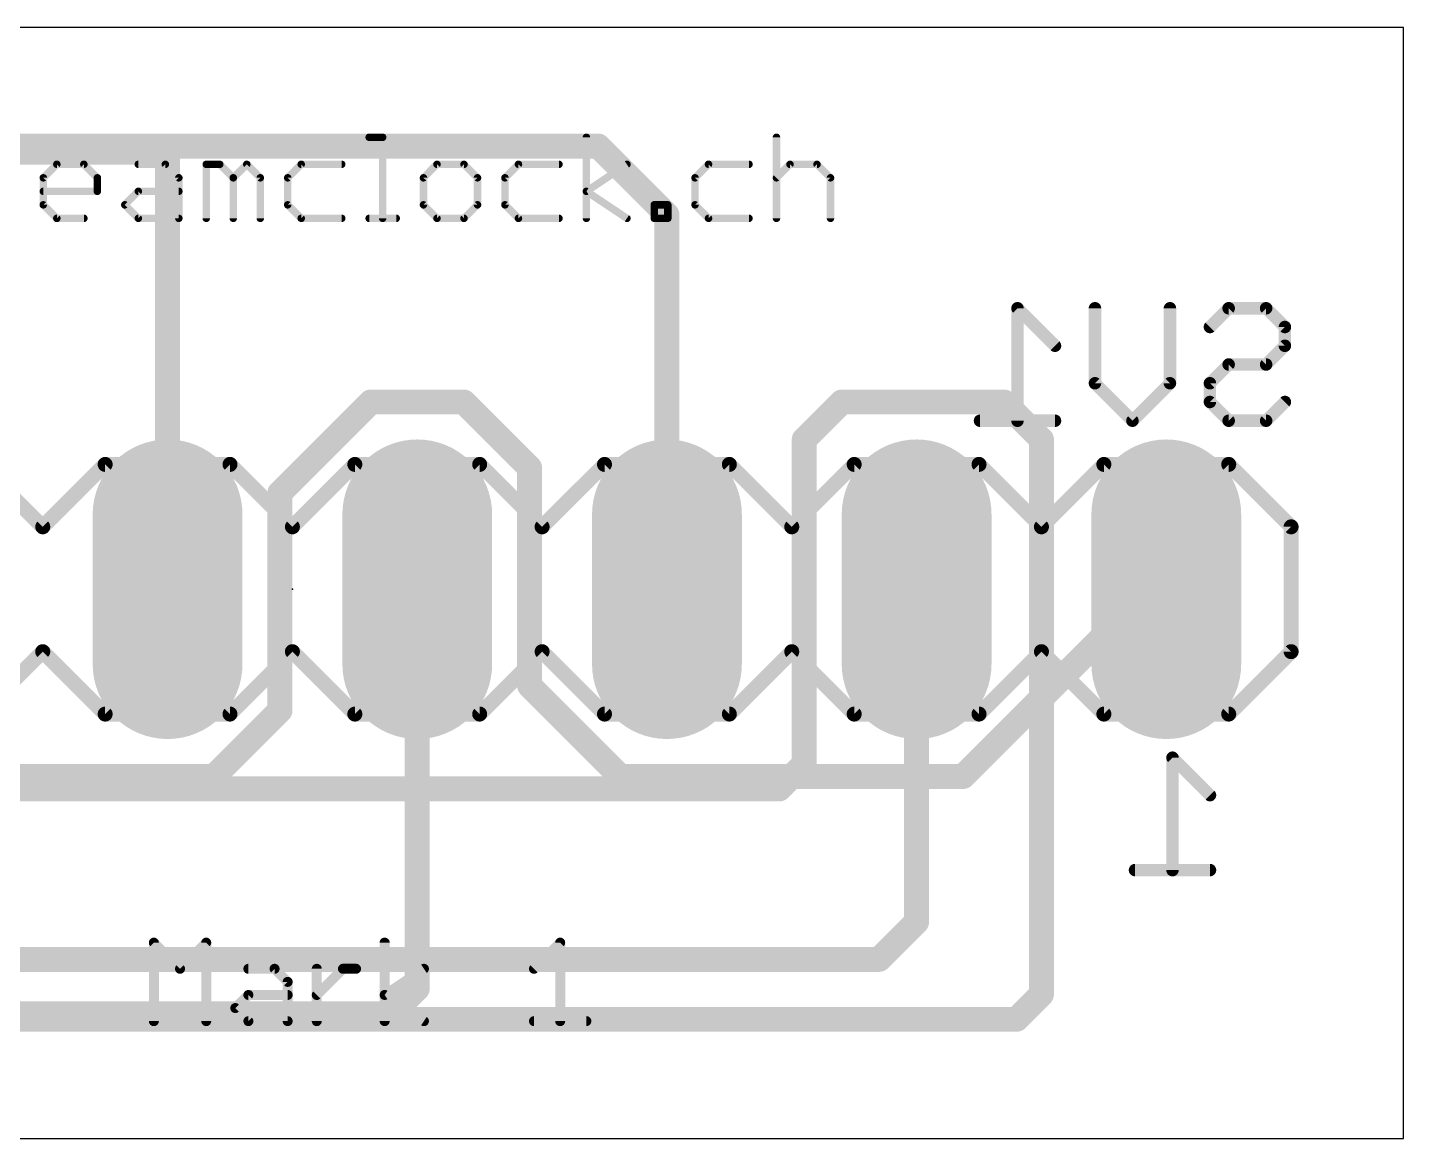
# Model space of a CAD drawing. Extents: x -22.6 to 50.8, y -10.7 to 0.6.
# Drawn here: x 36.8 to 50.8, y -10.67 to 0.64 of the extents above; entities that cross this region are included whole.
import ezdxf

# ---------------------------------------------------------------- set-up
doc = ezdxf.new("R2010")
doc.units = 0
for name, color, linetype in [('1', 12, 'CONTINUOUS'), ('16', 132, 'CONTINUOUS'), ('17', 110, 'CONTINUOUS'), ('20', 53, 'CONTINUOUS'), ('22', 253, 'CONTINUOUS'), ('24', 53, 'CONTINUOUS'), ('25', 253, 'CONTINUOUS'), ('26', 253, 'CONTINUOUS'), ('52', 253, 'CONTINUOUS')]:
    doc.layers.add(name, color=color, linetype=linetype)

# ---------------------------------------------------------------- blocks, each defined once
blk = doc.blocks.new('RECT')
blk.add_solid([(-0.5, -0.5), (0.5, -0.5), (-0.5, 0.5), (0.5, 0.5)])
blk = doc.blocks.new('LONGP100')
at = {"const_width": 1}
blk.add_lwpolyline([(-0.5, 0), (0.5, 0)], dxfattribs=at)
at = {"const_width": 0.5}
for points in [[(-0.5, 0.25, 1), (-0.5, -0.25)], [(0.5, -0.25, 1), (0.5, 0.25)]]:
    blk.add_lwpolyline(points, format="xyb", dxfattribs=at)
blk = doc.blocks.new('ROUNDP')
at = {"const_width": 0.5}
blk.add_lwpolyline([(0, -0.25, 1), (0, 0.25, 1), (0, -0.25)], format="xyb", dxfattribs=at)

msp = doc.modelspace()

# ---------------------------------------------------------------- linework, layer by layer
at = {"layer": '1', "const_width": 0.254}
for points in [[(7.3025, -0.5715), (42.6085, -0.5715)], [(42.6085, -0.5715), (43.307, -1.27)], [(43.307, -1.27), (43.307, -5.08)], [(40.2936, -3.175), (39.37, -4.0986)], [(41.2405, -3.175), (40.2936, -3.175)], [(41.91, -3.8446), (41.2405, -3.175)], [(41.91, -6.0615), (41.91, -3.8446)], [(39.37, -4.0986), (39.37, -6.3155)], [(40.767, -9.144), (40.767, -5.08)], [(48.2255, -5.08), (46.3205, -6.985)], [(48.387, -5.08), (48.2255, -5.08)], [(42.8336, -6.985), (41.91, -6.0615)], [(39.37, -6.3155), (38.7005, -6.985)], [(38.7005, -6.985), (30.2029, -6.985)], [(46.3205, -6.985), (42.8336, -6.985)], [(40.513, -9.398), (40.767, -9.144)], [(2.667, -9.398), (40.513, -9.398)]]:
    msp.add_lwpolyline(points, dxfattribs=at)
at = {"layer": '1', "const_width": 0.127}
for points in [[(42.6534, -0.5266, 1), (42.5636, -0.6164)], [(42.6085, -0.635, 1), (42.6085, -0.508)], [(43.3705, -1.27, 1), (43.2435, -1.27)], [(43.2621, -1.3149, 1), (43.3519, -1.2251)], [(40.2936, -3.1115, 1), (40.2936, -3.2385)], [(40.3385, -3.2199, 1), (40.2486, -3.1301)], [(41.2854, -3.1301, 1), (41.1955, -3.2199)], [(41.2405, -3.2385, 1), (41.2405, -3.1115)], [(41.9735, -3.8446, 1), (41.8465, -3.8446)], [(41.8651, -3.8895, 1), (41.9549, -3.7996)], [(39.4335, -4.0986, 1), (39.3065, -4.0986)], [(39.3251, -4.0536, 1), (39.4149, -4.1435)], [(40.8305, -5.08, 1), (40.7035, -5.08)], [(43.2435, -5.08, 1), (43.3705, -5.08)], [(48.2255, -5.0165, 1), (48.2255, -5.1435)], [(48.2704, -5.1249, 1), (48.1805, -5.0351)], [(48.387, -5.1435, 1), (48.387, -5.0165)], [(41.9549, -6.0165, 1), (41.8651, -6.1064)], [(41.8465, -6.0615, 1), (41.9735, -6.0615)], [(39.3065, -6.3155, 1), (39.4335, -6.3155)], [(39.4149, -6.3604, 1), (39.3251, -6.2705)], [(38.7005, -7.0485, 1), (38.7005, -6.9215)], [(42.8336, -6.9215, 1), (42.8336, -7.0485)], [(46.3205, -7.0485, 1), (46.3205, -6.9215)], [(38.6555, -6.9401, 1), (38.7454, -7.0299)], [(42.7886, -7.0299, 1), (42.8785, -6.9401)], [(46.2755, -6.9401, 1), (46.3654, -7.0299)], [(40.7035, -9.144, 1), (40.8305, -9.144)], [(40.8119, -9.1889, 1), (40.7221, -9.0991)], [(40.4681, -9.3531, 1), (40.5579, -9.4429)], [(40.513, -9.4615, 1), (40.513, -9.3345)]]:
    msp.add_lwpolyline(points, format="xyb", dxfattribs=at)
at = {"layer": '16', "const_width": 0.254}
for points in [[(38.227, -0.635), (19.4056, -0.635)], [(38.227, -5.08), (38.227, -0.635)], [(44.704, -3.556), (45.085, -3.175)], [(45.085, -3.175), (46.736, -3.175)], [(46.736, -3.175), (47.117, -3.556)], [(44.704, -6.858), (44.704, -3.556)], [(47.117, -3.556), (47.117, -9.2016)], [(45.847, -5.08), (45.847, -8.465)], [(44.704, -6.858), (44.45, -7.112)], [(44.45, -7.112), (30.861, -7.112)], [(45.847, -8.465), (45.466, -8.846)], [(1.861, -8.846), (40.684, -8.846)], [(45.466, -8.846), (40.684, -8.846)], [(47.117, -9.2016), (46.863, -9.4556)], [(46.863, -9.4556), (-5.7575, -9.4556)]]:
    msp.add_lwpolyline(points, dxfattribs=at)
at = {"layer": '16', "const_width": 0.127}
for points in [[(38.2905, -0.635, 1), (38.1635, -0.635)], [(38.227, -0.6985, 1), (38.227, -0.5715)], [(45.085, -3.1115, 1), (45.085, -3.2385)], [(45.1299, -3.2199, 1), (45.0401, -3.1301)], [(46.7809, -3.1301, 1), (46.6911, -3.2199)], [(46.736, -3.2385, 1), (46.736, -3.1115)], [(44.7675, -3.556, 1), (44.6405, -3.556)], [(44.6591, -3.5111, 1), (44.7489, -3.6009)], [(47.1805, -3.556, 1), (47.0535, -3.556)], [(47.0721, -3.6009, 1), (47.1619, -3.5111)], [(38.1635, -5.08, 1), (38.2905, -5.08)], [(45.9105, -5.08, 1), (45.7835, -5.08)], [(44.6405, -6.858, 1), (44.7675, -6.858)], [(44.7489, -6.9029, 1), (44.6591, -6.8131)], [(44.45, -7.1755, 1), (44.45, -7.0485)], [(44.4051, -7.0671, 1), (44.4949, -7.1569)], [(45.8919, -8.5099, 1), (45.8021, -8.4201)], [(45.7835, -8.465, 1), (45.9105, -8.465)], [(40.684, -8.7825, 1), (40.684, -8.9095)], [(40.684, -8.9095, 1), (40.684, -8.7825)], [(45.4211, -8.8011, 1), (45.5109, -8.8909)], [(45.466, -8.9095, 1), (45.466, -8.7825)], [(47.1619, -9.2465, 1), (47.0721, -9.1567)], [(47.0535, -9.2016, 1), (47.1805, -9.2016)], [(46.8181, -9.4107, 1), (46.9079, -9.5005)], [(46.863, -9.5191, 1), (46.863, -9.3921)]]:
    msp.add_lwpolyline(points, format="xyb", dxfattribs=at)
at = {"layer": '20'}
for p, q in [((50.8, 0.635), (-22.606, 0.635)), ((50.8, -10.668), (50.8, 0.635)), ((-22.606, -10.668), (50.8, -10.668))]:
    msp.add_line(p, q, dxfattribs=at)
at = {"layer": '22'}
for points, const_width in [([(36.957, -4.445), (36.322, -3.81)], 0.1524), ([(37.592, -3.81), (36.957, -4.445)], 0.1524), ([(38.862, -3.81), (37.592, -3.81)], 0.1524), ([(38.862, -3.81), (39.497, -4.445)], 0.1524), ([(40.132, -3.81), (39.497, -4.445)], 0.1524), ([(41.402, -3.81), (40.132, -3.81)], 0.1524), ([(41.402, -3.81), (42.037, -4.445)], 0.1524), ([(42.672, -3.81), (42.037, -4.445)], 0.1524), ([(43.942, -3.81), (42.672, -3.81)], 0.1524), ([(44.577, -4.445), (43.942, -3.81)], 0.1524), ([(45.212, -3.81), (44.577, -4.445)], 0.1524), ([(46.482, -3.81), (45.212, -3.81)], 0.1524), ([(47.117, -4.445), (46.482, -3.81)], 0.1524), ([(47.752, -3.81), (47.117, -4.445)], 0.1524), ([(49.022, -3.81), (47.752, -3.81)], 0.1524), ([(49.022, -3.81), (49.657, -4.445)], 0.1524), ([(49.657, -4.445), (49.657, -5.715)], 0.1524), ([(36.322, -6.35), (36.957, -5.715)], 0.1524), ([(36.957, -5.715), (37.592, -6.35)], 0.1524), ([(39.497, -5.715), (38.862, -6.35)], 0.1524), ([(39.497, -5.715), (40.132, -6.35)], 0.1524), ([(42.037, -5.715), (41.402, -6.35)], 0.1524), ([(42.037, -5.715), (42.672, -6.35)], 0.1524), ([(43.942, -6.35), (44.577, -5.715)], 0.1524), ([(44.577, -5.715), (45.212, -6.35)], 0.1524), ([(46.482, -6.35), (47.117, -5.715)], 0.1524), ([(47.117, -5.715), (47.752, -6.35)], 0.1524), ([(49.657, -5.715), (49.022, -6.35)], 0.1524), ([(37.592, -6.35), (38.862, -6.35)], 0.1524), ([(40.132, -6.35), (41.402, -6.35)], 0.1524), ([(42.672, -6.35), (43.942, -6.35)], 0.1524), ([(45.212, -6.35), (46.482, -6.35)], 0.1524), ([(47.752, -6.35), (49.022, -6.35)], 0.1524), ([(48.8315, -7.1749), (48.4502, -6.7935)], 0.127), ([(48.4502, -6.7935), (48.4502, -7.9375)], 0.127), ([(48.8315, -7.9375), (48.0689, -7.9375)], 0.127)]:
    msp.add_lwpolyline(points, dxfattribs=dict(at, const_width=const_width))
for points, const_width in [([(37.592, -3.7719, 1), (37.592, -3.8481)], 0.0762), ([(37.6189, -3.8369, 1), (37.5651, -3.7831)], 0.0762), ([(38.8889, -3.7831, 1), (38.8351, -3.8369)], 0.0762), ([(38.862, -3.8481, 1), (38.862, -3.7719)], 0.0762), ([(40.132, -3.7719, 1), (40.132, -3.8481)], 0.0762), ([(40.1589, -3.8369, 1), (40.1051, -3.7831)], 0.0762), ([(41.4289, -3.7831, 1), (41.3751, -3.8369)], 0.0762), ([(41.402, -3.8481, 1), (41.402, -3.7719)], 0.0762), ([(42.672, -3.7719, 1), (42.672, -3.8481)], 0.0762), ([(42.6989, -3.8369, 1), (42.6451, -3.7831)], 0.0762), ([(43.9689, -3.7831, 1), (43.9151, -3.8369)], 0.0762), ([(43.942, -3.8481, 1), (43.942, -3.7719)], 0.0762), ([(45.212, -3.7719, 1), (45.212, -3.8481)], 0.0762), ([(45.2389, -3.8369, 1), (45.1851, -3.7831)], 0.0762), ([(46.5089, -3.7831, 1), (46.4551, -3.8369)], 0.0762), ([(46.482, -3.8481, 1), (46.482, -3.7719)], 0.0762), ([(47.752, -3.7719, 1), (47.752, -3.8481)], 0.0762), ([(47.7789, -3.8369, 1), (47.7251, -3.7831)], 0.0762), ([(49.0489, -3.7831, 1), (48.9951, -3.8369)], 0.0762), ([(49.022, -3.8481, 1), (49.022, -3.7719)], 0.0762), ([(36.9301, -4.4181, 1), (36.9839, -4.4719)], 0.0762), ([(36.9301, -4.4719, 1), (36.9839, -4.4181)], 0.0762), ([(39.4701, -4.4181, 1), (39.5239, -4.4719)], 0.0762), ([(39.4701, -4.4719, 1), (39.5239, -4.4181)], 0.0762), ([(42.0101, -4.4181, 1), (42.0639, -4.4719)], 0.0762), ([(42.0101, -4.4719, 1), (42.0639, -4.4181)], 0.0762), ([(44.5501, -4.4181, 1), (44.6039, -4.4719)], 0.0762), ([(44.5501, -4.4719, 1), (44.6039, -4.4181)], 0.0762), ([(47.0901, -4.4181, 1), (47.1439, -4.4719)], 0.0762), ([(47.0901, -4.4719, 1), (47.1439, -4.4181)], 0.0762), ([(49.6951, -4.445, 1), (49.6189, -4.445)], 0.0762), ([(49.6301, -4.4719, 1), (49.6839, -4.4181)], 0.0762), ([(36.9839, -5.6881, 1), (36.9301, -5.7419)], 0.0762), ([(36.9839, -5.7419, 1), (36.9301, -5.6881)], 0.0762), ([(39.5239, -5.6881, 1), (39.4701, -5.7419)], 0.0762), ([(39.5239, -5.7419, 1), (39.4701, -5.6881)], 0.0762), ([(42.0639, -5.6881, 1), (42.0101, -5.7419)], 0.0762), ([(42.0639, -5.7419, 1), (42.0101, -5.6881)], 0.0762), ([(44.6039, -5.6881, 1), (44.5501, -5.7419)], 0.0762), ([(44.6039, -5.7419, 1), (44.5501, -5.6881)], 0.0762), ([(47.1439, -5.6881, 1), (47.0901, -5.7419)], 0.0762), ([(47.1439, -5.7419, 1), (47.0901, -5.6881)], 0.0762), ([(49.6189, -5.715, 1), (49.6951, -5.715)], 0.0762), ([(49.6839, -5.7419, 1), (49.6301, -5.6881)], 0.0762), ([(37.592, -6.3119, 1), (37.592, -6.3881)], 0.0762), ([(37.5651, -6.3769, 1), (37.6189, -6.3231)], 0.0762), ([(38.8351, -6.3231, 1), (38.8889, -6.3769)], 0.0762), ([(38.862, -6.3881, 1), (38.862, -6.3119)], 0.0762), ([(40.132, -6.3119, 1), (40.132, -6.3881)], 0.0762), ([(40.1051, -6.3769, 1), (40.1589, -6.3231)], 0.0762), ([(41.3751, -6.3231, 1), (41.4289, -6.3769)], 0.0762), ([(41.402, -6.3881, 1), (41.402, -6.3119)], 0.0762), ([(42.672, -6.3119, 1), (42.672, -6.3881)], 0.0762), ([(42.6451, -6.3769, 1), (42.6989, -6.3231)], 0.0762), ([(43.9151, -6.3231, 1), (43.9689, -6.3769)], 0.0762), ([(43.942, -6.3881, 1), (43.942, -6.3119)], 0.0762), ([(45.212, -6.3119, 1), (45.212, -6.3881)], 0.0762), ([(45.1851, -6.3769, 1), (45.2389, -6.3231)], 0.0762), ([(46.4551, -6.3231, 1), (46.5089, -6.3769)], 0.0762), ([(46.482, -6.3881, 1), (46.482, -6.3119)], 0.0762), ([(47.752, -6.3119, 1), (47.752, -6.3881)], 0.0762), ([(47.7251, -6.3769, 1), (47.7789, -6.3231)], 0.0762), ([(48.9951, -6.3231, 1), (49.0489, -6.3769)], 0.0762), ([(49.022, -6.3881, 1), (49.022, -6.3119)], 0.0762), ([(48.4819, -6.7935, 1), (48.4184, -6.7935)], 0.0635), ([(48.4726, -6.7711, 1), (48.4277, -6.816)], 0.0635), ([(48.809, -7.1973, 1), (48.854, -7.1524)], 0.0635), ([(48.0689, -7.9058, 1), (48.0689, -7.9692)], 0.0635), ([(48.4184, -7.9375, 1), (48.4819, -7.9375)], 0.0635), ([(48.8315, -7.9692, 1), (48.8315, -7.9058)], 0.0635)]:
    msp.add_lwpolyline(points, format="xyb", dxfattribs=dict(at, const_width=const_width))
at = {"layer": '24'}
msp.add_point((39.497, -5.08), dxfattribs=at)
at = {"layer": '25'}
for points, const_width in [([(40.2778, -0.4628, 1), (40.2778, -0.5009)], 0.0381), ([(40.4343, -0.4819, 1), (40.3962, -0.4819)], 0.0381), ([(40.4153, -0.5009, 1), (40.4153, -0.4628)], 0.0381), ([(42.5068, -0.4819, 1), (42.4687, -0.4819)], 0.0381), ([(44.4404, -0.4819, 1), (44.4023, -0.4819)], 0.0381), ([(37.1004, -0.7377, 1), (37.1004, -0.7758)], 0.0381), ([(37.1139, -0.7702, 1), (37.087, -0.7433)], 0.0381), ([(37.3887, -0.7433, 1), (37.3618, -0.7702)], 0.0381), ([(37.3753, -0.7758, 1), (37.3753, -0.7377)], 0.0381), ([(37.9291, -0.7377, 1), (37.9291, -0.7758)], 0.0381), ([(38.2174, -0.7433, 1), (38.1905, -0.7702)], 0.0381), ([(38.204, -0.7758, 1), (38.204, -0.7377)], 0.0381), ([(38.6395, -0.7567, 1), (38.6014, -0.7567)], 0.0381), ([(38.6204, -0.7377, 1), (38.6204, -0.7758)], 0.0381), ([(38.7713, -0.7433, 1), (38.7444, -0.7702)], 0.0381), ([(38.7578, -0.7758, 1), (38.7578, -0.7377)], 0.0381), ([(39.0461, -0.7433, 1), (39.0192, -0.7702)], 0.0381), ([(39.0461, -0.7702, 1), (39.0192, -0.7433)], 0.0381), ([(39.5865, -0.7377, 1), (39.5865, -0.7758)], 0.0381), ([(39.6, -0.7702, 1), (39.5731, -0.7433)], 0.0381), ([(39.9988, -0.7758, 1), (39.9988, -0.7377)], 0.0381), ([(40.9677, -0.7377, 1), (40.9677, -0.7758)], 0.0381), ([(40.9812, -0.7702, 1), (40.9543, -0.7433)], 0.0381), ([(41.256, -0.7433, 1), (41.2291, -0.7702)], 0.0381), ([(41.2426, -0.7758, 1), (41.2426, -0.7377)], 0.0381), ([(41.7964, -0.7377, 1), (41.7964, -0.7758)], 0.0381), ([(41.8099, -0.7702, 1), (41.783, -0.7433)], 0.0381), ([(42.2087, -0.7758, 1), (42.2087, -0.7377)], 0.0381), ([(42.9105, -0.7726, 1), (42.8894, -0.7409)], 0.0381), ([(43.7301, -0.7377, 1), (43.7301, -0.7758)], 0.0381), ([(43.7435, -0.7702, 1), (43.7166, -0.7433)], 0.0381), ([(44.1423, -0.7758, 1), (44.1423, -0.7377)], 0.0381), ([(44.5588, -0.7377, 1), (44.5588, -0.7758)], 0.0381), ([(44.5723, -0.7702, 1), (44.5453, -0.7433)], 0.0381), ([(44.8471, -0.7433, 1), (44.8201, -0.7702)], 0.0381), ([(44.8336, -0.7758, 1), (44.8336, -0.7377)], 0.0381), ([(36.9495, -0.8807, 1), (36.9765, -0.9076)], 0.0381), ([(36.9821, -0.8942, 1), (36.944, -0.8942)], 0.0381), ([(37.5317, -0.8942, 1), (37.4936, -0.8942)], 0.0381), ([(37.4992, -0.9076, 1), (37.5261, -0.8807)], 0.0381), ([(38.3604, -0.8942, 1), (38.3223, -0.8942)], 0.0381), ([(38.3279, -0.9076, 1), (38.3549, -0.8807)], 0.0381), ([(38.9143, -0.8942, 1), (38.8762, -0.8942)], 0.0381), ([(38.8818, -0.8807, 1), (38.9087, -0.9076)], 0.0381), ([(38.8818, -0.9076, 1), (38.9087, -0.8807)], 0.0381), ([(39.1891, -0.8942, 1), (39.151, -0.8942)], 0.0381), ([(39.1566, -0.9076, 1), (39.1836, -0.8807)], 0.0381), ([(39.4682, -0.8942, 1), (39.4301, -0.8942)], 0.0381), ([(39.4357, -0.8807, 1), (39.4626, -0.9076)], 0.0381), ([(40.8168, -0.8807, 1), (40.8438, -0.9076)], 0.0381), ([(40.8494, -0.8942, 1), (40.8113, -0.8942)], 0.0381), ([(41.399, -0.8942, 1), (41.3609, -0.8942)], 0.0381), ([(41.3665, -0.9076, 1), (41.3934, -0.8807)], 0.0381), ([(41.6455, -0.8807, 1), (41.6725, -0.9076)], 0.0381), ([(41.6781, -0.8942, 1), (41.64, -0.8942)], 0.0381), ([(43.6117, -0.8942, 1), (43.5736, -0.8942)], 0.0381), ([(43.5792, -0.8807, 1), (43.6061, -0.9076)], 0.0381), ([(44.4079, -0.8807, 1), (44.4348, -0.9076)], 0.0381), ([(44.9901, -0.8942, 1), (44.952, -0.8942)], 0.0381), ([(44.9576, -0.9076, 1), (44.9845, -0.8807)], 0.0381), ([(36.963, -1.0125, 1), (36.963, -1.0506)], 0.0381), ([(37.4936, -1.0316, 1), (37.5317, -1.0316)], 0.0381), ([(37.5127, -1.0506, 1), (37.5127, -1.0125)], 0.0381), ([(37.9291, -1.0125, 1), (37.9291, -1.0506)], 0.0381), ([(37.9426, -1.045, 1), (37.9157, -1.0181)], 0.0381), ([(38.3414, -1.0506, 1), (38.3414, -1.0125)], 0.0381), ([(42.4983, -1.0157, 1), (42.4772, -1.0474)], 0.0381), ([(42.4772, -1.0157, 1), (42.4983, -1.0474)], 0.0381), ([(36.9765, -1.1555, 1), (36.9495, -1.1825)], 0.0381), ([(36.944, -1.169, 1), (36.9821, -1.169)], 0.0381), ([(37.8052, -1.1555, 1), (37.7782, -1.1825)], 0.0381), ([(37.7782, -1.1555, 1), (37.8052, -1.1825)], 0.0381), ([(39.4626, -1.1555, 1), (39.4357, -1.1825)], 0.0381), ([(39.4301, -1.169, 1), (39.4682, -1.169)], 0.0381), ([(40.8438, -1.1555, 1), (40.8168, -1.1825)], 0.0381), ([(40.8113, -1.169, 1), (40.8494, -1.169)], 0.0381), ([(41.3609, -1.169, 1), (41.399, -1.169)], 0.0381), ([(41.3934, -1.1825, 1), (41.3665, -1.1555)], 0.0381), ([(41.6725, -1.1555, 1), (41.6455, -1.1825)], 0.0381), ([(41.64, -1.169, 1), (41.6781, -1.169)], 0.0381), ([(43.1783, -1.1499, 1), (43.1783, -1.188)], 0.0381), ([(43.1974, -1.169, 1), (43.1593, -1.169)], 0.0381), ([(43.3348, -1.169, 1), (43.2967, -1.169)], 0.0381), ([(43.3157, -1.188, 1), (43.3157, -1.1499)], 0.0381), ([(43.6061, -1.1555, 1), (43.5792, -1.1825)], 0.0381), ([(43.5736, -1.169, 1), (43.6117, -1.169)], 0.0381), ([(37.1004, -1.2873, 1), (37.1004, -1.3255)], 0.0381), ([(37.087, -1.3199, 1), (37.1139, -1.2929)], 0.0381), ([(37.3753, -1.3255, 1), (37.3753, -1.2873)], 0.0381), ([(37.9291, -1.2873, 1), (37.9291, -1.3255)], 0.0381), ([(37.9157, -1.3199, 1), (37.9426, -1.2929)], 0.0381), ([(38.3223, -1.3064, 1), (38.3604, -1.3064)], 0.0381), ([(38.3414, -1.3255, 1), (38.3414, -1.2873)], 0.0381), ([(38.6014, -1.3064, 1), (38.6395, -1.3064)], 0.0381), ([(38.8762, -1.3064, 1), (38.9143, -1.3064)], 0.0381), ([(39.151, -1.3064, 1), (39.1891, -1.3064)], 0.0381), ([(39.5865, -1.2873, 1), (39.5865, -1.3255)], 0.0381), ([(39.5731, -1.3199, 1), (39.6, -1.2929)], 0.0381), ([(39.9988, -1.3255, 1), (39.9988, -1.2873)], 0.0381), ([(40.2778, -1.2873, 1), (40.2778, -1.3255)], 0.0381), ([(40.3962, -1.3064, 1), (40.4343, -1.3064)], 0.0381), ([(40.5527, -1.3255, 1), (40.5527, -1.2873)], 0.0381), ([(40.9677, -1.2873, 1), (40.9677, -1.3255)], 0.0381), ([(40.9543, -1.3199, 1), (40.9812, -1.2929)], 0.0381), ([(41.2291, -1.2929, 1), (41.256, -1.3199)], 0.0381), ([(41.2426, -1.3255, 1), (41.2426, -1.2873)], 0.0381), ([(41.7964, -1.2873, 1), (41.7964, -1.3255)], 0.0381), ([(41.783, -1.3199, 1), (41.8099, -1.2929)], 0.0381), ([(42.2087, -1.3255, 1), (42.2087, -1.2873)], 0.0381), ([(42.4687, -1.3064, 1), (42.5068, -1.3064)], 0.0381), ([(42.8894, -1.3223, 1), (42.9105, -1.2905)], 0.0381), ([(43.1783, -1.2873, 1), (43.1783, -1.3255)], 0.0381), ([(43.1593, -1.3064, 1), (43.1974, -1.3064)], 0.0381), ([(43.2967, -1.3064, 1), (43.3348, -1.3064)], 0.0381), ([(43.3157, -1.3255, 1), (43.3157, -1.2873)], 0.0381), ([(43.7301, -1.2873, 1), (43.7301, -1.3255)], 0.0381), ([(43.7166, -1.3199, 1), (43.7435, -1.2929)], 0.0381), ([(44.1423, -1.3255, 1), (44.1423, -1.2873)], 0.0381), ([(44.4023, -1.3064, 1), (44.4404, -1.3064)], 0.0381), ([(44.952, -1.3064, 1), (44.9901, -1.3064)], 0.0381), ([(38.1127, -8.6751, 1), (38.0619, -8.6751)], 0.0508), ([(38.1053, -8.6572, 1), (38.0693, -8.6931)], 0.0508), ([(38.6454, -8.6751, 1), (38.5946, -8.6751)], 0.0508), ([(38.638, -8.6931, 1), (38.6021, -8.6572)], 0.0508), ([(40.4607, -8.6751, 1), (40.4099, -8.6751)], 0.0508), ([(42.2464, -8.6751, 1), (42.1956, -8.6751)], 0.0508), ([(42.2389, -8.6931, 1), (42.203, -8.6572)], 0.0508), ([(38.3357, -8.9235, 1), (38.3716, -8.9594)], 0.0508), ([(38.3357, -8.9594, 1), (38.3716, -8.9235)], 0.0508), ([(39.0492, -8.9161, 1), (39.0492, -8.9669)], 0.0508), ([(39.3335, -8.9235, 1), (39.2976, -8.9594)], 0.0508), ([(39.3155, -8.9669, 1), (39.3155, -8.9161)], 0.0508), ([(39.7701, -8.9415, 1), (39.7193, -8.9415)], 0.0508), ([(40.0111, -8.9161, 1), (40.0111, -8.9669)], 0.0508), ([(40.029, -8.9594, 1), (39.9931, -8.9235)], 0.0508), ([(40.1443, -8.9669, 1), (40.1443, -8.9161)], 0.0508), ([(40.8489, -8.9626, 1), (40.8208, -8.9203)], 0.0508), ([(41.9366, -8.9235, 1), (41.9726, -8.9594)], 0.0508), ([(39.4741, -9.0747, 1), (39.4233, -9.0747)], 0.0508), ([(39.4308, -9.0926, 1), (39.4667, -9.0567)], 0.0508), ([(39.0492, -9.1824, 1), (39.0492, -9.2332)], 0.0508), ([(39.0671, -9.2258, 1), (39.0312, -9.1899)], 0.0508), ([(39.4487, -9.2332, 1), (39.4487, -9.1824)], 0.0508), ([(39.7268, -9.1899, 1), (39.7627, -9.2258)], 0.0508), ([(40.4494, -9.1867, 1), (40.4212, -9.229)], 0.0508), ([(40.4212, -9.1867, 1), (40.4494, -9.229)], 0.0508), ([(38.934, -9.3231, 1), (38.898, -9.359)], 0.0508), ([(38.898, -9.3231, 1), (38.934, -9.359)], 0.0508), ([(38.0619, -9.4742, 1), (38.1127, -9.4742)], 0.0508), ([(38.5946, -9.4742, 1), (38.6454, -9.4742)], 0.0508), ([(39.0492, -9.4488, 1), (39.0492, -9.4996)], 0.0508), ([(39.0312, -9.4922, 1), (39.0671, -9.4562)], 0.0508), ([(39.4233, -9.4742, 1), (39.4741, -9.4742)], 0.0508), ([(39.4487, -9.4996, 1), (39.4487, -9.4488)], 0.0508), ([(39.7193, -9.4742, 1), (39.7701, -9.4742)], 0.0508), ([(40.4099, -9.4742, 1), (40.4607, -9.4742)], 0.0508), ([(40.8208, -9.4953, 1), (40.8489, -9.4531)], 0.0508), ([(41.9546, -9.4488, 1), (41.9546, -9.4996)], 0.0508), ([(42.1956, -9.4742, 1), (42.2464, -9.4742)], 0.0508), ([(42.4873, -9.4996, 1), (42.4873, -9.4488)], 0.0508)]:
    msp.add_lwpolyline(points, format="xyb", dxfattribs=dict(at, const_width=const_width))
for points, const_width in [([(40.2778, -0.4819), (40.4153, -0.4819)], 0.0762), ([(40.4153, -0.4819), (40.4153, -1.3064)], 0.0762), ([(42.4877, -1.3064), (42.4877, -0.4819)], 0.0762), ([(44.4214, -0.4819), (44.4214, -1.3064)], 0.0762), ([(36.963, -0.8942), (37.1004, -0.7567)], 0.0762), ([(37.1004, -0.7567), (37.3753, -0.7567)], 0.0762), ([(37.3753, -0.7567), (37.5127, -0.8942)], 0.0762), ([(37.9291, -0.7567), (38.204, -0.7567)], 0.0762), ([(38.204, -0.7567), (38.3414, -0.8942)], 0.0762), ([(38.6204, -1.3064), (38.6204, -0.7567)], 0.0762), ([(38.6204, -0.7567), (38.7578, -0.7567)], 0.0762), ([(38.7578, -0.7567), (38.8953, -0.8942)], 0.0762), ([(38.8953, -0.8942), (39.0327, -0.7567)], 0.0762), ([(39.0327, -0.7567), (39.1701, -0.8942)], 0.0762), ([(39.5865, -0.7567), (39.4491, -0.8942)], 0.0762), ([(39.9988, -0.7567), (39.5865, -0.7567)], 0.0762), ([(40.9677, -0.7567), (40.8303, -0.8942)], 0.0762), ([(41.2426, -0.7567), (40.9677, -0.7567)], 0.0762), ([(41.38, -0.8942), (41.2426, -0.7567)], 0.0762), ([(41.7964, -0.7567), (41.659, -0.8942)], 0.0762), ([(42.2087, -0.7567), (41.7964, -0.7567)], 0.0762), ([(42.4877, -1.0316), (42.9, -0.7567)], 0.0762), ([(43.7301, -0.7567), (43.5927, -0.8942)], 0.0762), ([(44.1423, -0.7567), (43.7301, -0.7567)], 0.0762), ([(44.4214, -0.8942), (44.5588, -0.7567)], 0.0762), ([(44.5588, -0.7567), (44.8336, -0.7567)], 0.0762), ([(44.8336, -0.7567), (44.971, -0.8942)], 0.0762), ([(36.963, -1.169), (36.963, -0.8942)], 0.0762), ([(37.5127, -0.8942), (37.5127, -1.0316)], 0.0762), ([(38.3414, -0.8942), (38.3414, -1.3064)], 0.0762), ([(38.8953, -0.8942), (38.8953, -1.3064)], 0.0762), ([(39.1701, -0.8942), (39.1701, -1.3064)], 0.0762), ([(39.4491, -0.8942), (39.4491, -1.169)], 0.0762), ([(40.8303, -0.8942), (40.8303, -1.169)], 0.0762), ([(41.38, -1.169), (41.38, -0.8942)], 0.0762), ([(41.659, -0.8942), (41.659, -1.169)], 0.0762), ([(43.5927, -0.8942), (43.5927, -1.169)], 0.0762), ([(44.971, -0.8942), (44.971, -1.3064)], 0.0762), ([(37.5127, -1.0316), (36.963, -1.0316)], 0.0762), ([(37.7917, -1.169), (37.9291, -1.0316)], 0.0762), ([(37.9291, -1.0316), (38.3414, -1.0316)], 0.0762), ([(42.9, -1.3064), (42.4877, -1.0316)], 0.0762), ([(37.1004, -1.3064), (36.963, -1.169)], 0.0762), ([(37.9291, -1.3064), (37.7917, -1.169)], 0.0762), ([(39.4491, -1.169), (39.5865, -1.3064)], 0.0762), ([(40.8303, -1.169), (40.9677, -1.3064)], 0.0762), ([(41.2426, -1.3064), (41.38, -1.169)], 0.0762), ([(41.659, -1.169), (41.7964, -1.3064)], 0.0762), ([(43.1783, -1.3064), (43.1783, -1.169)], 0.0762), ([(43.1783, -1.169), (43.3157, -1.169)], 0.0762), ([(43.3157, -1.169), (43.3157, -1.3064)], 0.0762), ([(43.5927, -1.169), (43.7301, -1.3064)], 0.0762), ([(37.3753, -1.3064), (37.1004, -1.3064)], 0.0762), ([(38.3414, -1.3064), (37.9291, -1.3064)], 0.0762), ([(39.5865, -1.3064), (39.9988, -1.3064)], 0.0762), ([(40.2778, -1.3064), (40.5527, -1.3064)], 0.0762), ([(40.9677, -1.3064), (41.2426, -1.3064)], 0.0762), ([(41.7964, -1.3064), (42.2087, -1.3064)], 0.0762), ([(43.3157, -1.3064), (43.1783, -1.3064)], 0.0762), ([(43.7301, -1.3064), (44.1423, -1.3064)], 0.0762), ([(38.0873, -9.4742), (38.0873, -8.6751)], 0.1016), ([(38.0873, -8.6751), (38.3537, -8.9415)], 0.1016), ([(38.3537, -8.9415), (38.62, -8.6751)], 0.1016), ([(38.62, -8.6751), (38.62, -9.4742)], 0.1016), ([(40.4353, -9.4742), (40.4353, -8.6751)], 0.1016), ([(41.9546, -8.9415), (42.221, -8.6751)], 0.1016), ([(42.221, -8.6751), (42.221, -9.4742)], 0.1016), ([(39.0492, -8.9415), (39.3155, -8.9415)], 0.1016), ([(39.3155, -8.9415), (39.4487, -9.0747)], 0.1016), ([(39.7447, -9.4742), (39.7447, -8.9415)], 0.1016), ([(39.7447, -9.2078), (40.0111, -8.9415)], 0.1016), ([(40.0111, -8.9415), (40.1443, -8.9415)], 0.1016), ([(40.4353, -9.2078), (40.8348, -8.9415)], 0.1016), ([(39.4487, -9.0747), (39.4487, -9.4742)], 0.1016), ([(38.916, -9.341), (39.0492, -9.2078)], 0.1016), ([(39.0492, -9.2078), (39.4487, -9.2078)], 0.1016), ([(40.8348, -9.4742), (40.4353, -9.2078)], 0.1016), ([(39.0492, -9.4742), (38.916, -9.341)], 0.1016), ([(39.4487, -9.4742), (39.0492, -9.4742)], 0.1016), ([(41.9546, -9.4742), (42.4873, -9.4742)], 0.1016)]:
    msp.add_lwpolyline(points, dxfattribs=dict(at, const_width=const_width))
at = {"layer": '26', "const_width": 0.0635}
for points in [[(46.9051, -2.2215, 1), (46.8416, -2.2215)], [(46.8958, -2.1991, 1), (46.8509, -2.244)], [(47.6932, -2.2215, 1), (47.6297, -2.2215)], [(48.4559, -2.2215, 1), (48.3924, -2.2215)], [(49.0215, -2.1898, 1), (49.0215, -2.2533)], [(49.044, -2.244, 1), (48.9991, -2.1991)], [(49.4253, -2.1991, 1), (49.3804, -2.244)], [(49.4028, -2.2533, 1), (49.4028, -2.1898)], [(48.8084, -2.3897, 1), (48.8533, -2.4346)], [(49.6253, -2.4122, 1), (49.5618, -2.4122)], [(49.571, -2.4346, 1), (49.616, -2.3897)], [(47.2323, -2.6253, 1), (47.2772, -2.5804)], [(49.5618, -2.6029, 1), (49.6253, -2.6029)], [(49.616, -2.6253, 1), (49.571, -2.5804)], [(49.0215, -2.7618, 1), (49.0215, -2.8253)], [(49.044, -2.816, 1), (48.9991, -2.7711)], [(49.3804, -2.7711, 1), (49.4253, -2.816)], [(49.4028, -2.8253, 1), (49.4028, -2.7618)], [(47.6839, -2.9617, 1), (47.639, -3.0066)], [(48.4466, -3.0066, 1), (48.4017, -2.9617)], [(48.8626, -2.9842, 1), (48.7991, -2.9842)], [(48.8084, -2.9617, 1), (48.8533, -3.0066)], [(47.6297, -2.9842, 1), (47.6932, -2.9842)], [(48.3924, -2.9842, 1), (48.4559, -2.9842)], [(48.7991, -3.1748, 1), (48.8626, -3.1748)], [(48.8533, -3.1524, 1), (48.8084, -3.1973)], [(49.616, -3.1973, 1), (49.571, -3.1524)], [(46.4921, -3.3338, 1), (46.4921, -3.3973)], [(46.8416, -3.3655, 1), (46.9051, -3.3655)], [(47.2547, -3.3973, 1), (47.2547, -3.3338)], [(48.0203, -3.343, 1), (48.0652, -3.388)], [(48.0203, -3.388, 1), (48.0652, -3.343)], [(49.0215, -3.3338, 1), (49.0215, -3.3973)], [(48.9991, -3.388, 1), (49.044, -3.343)], [(49.3804, -3.343, 1), (49.4253, -3.388)], [(49.4028, -3.3973, 1), (49.4028, -3.3338)]]:
    msp.add_lwpolyline(points, format="xyb", dxfattribs=at)
at = {"layer": '26', "const_width": 0.127}
for points in [[(47.2547, -2.6029), (46.8734, -2.2215)], [(46.8734, -2.2215), (46.8734, -3.3655)], [(47.6615, -2.9842), (47.6615, -2.2215)], [(48.4241, -2.2215), (48.4241, -2.9842)], [(48.8309, -2.4122), (49.0215, -2.2215)], [(49.0215, -2.2215), (49.4028, -2.2215)], [(49.4028, -2.2215), (49.5935, -2.4122)], [(49.5935, -2.4122), (49.5935, -2.6029)], [(49.5935, -2.6029), (49.4028, -2.7935)], [(49.0215, -2.7935), (48.8309, -2.9842)], [(49.4028, -2.7935), (49.0215, -2.7935)], [(48.0428, -3.3655), (47.6615, -2.9842)], [(48.4241, -2.9842), (48.0428, -3.3655)], [(48.8309, -2.9842), (48.8309, -3.1748)], [(48.8309, -3.1748), (49.0215, -3.3655)], [(49.4028, -3.3655), (49.5935, -3.1748)], [(47.2547, -3.3655), (46.4921, -3.3655)], [(49.0215, -3.3655), (49.4028, -3.3655)]]:
    msp.add_lwpolyline(points, dxfattribs=at)

# ---------------------------------------------------------------- block references
at = {"layer": '17', "xscale": 1.524, "yscale": 1.524, "rotation": 90}
for name, p in [('LONGP100', (38.227, -5.08)), ('LONGP100', (38.227, -5.08)), ('LONGP100', (40.767, -5.08)), ('LONGP100', (40.767, -5.08)), ('LONGP100', (43.307, -5.08)), ('LONGP100', (43.307, -5.08)), ('LONGP100', (45.847, -5.08)), ('LONGP100', (45.847, -5.08)), ('LONGP100', (48.387, -5.08)), ('LONGP100', (48.387, -5.08)), ('ROUNDP', (38.227, -5.08)), ('ROUNDP', (38.227, -5.08)), ('ROUNDP', (38.227, -5.08)), ('ROUNDP', (38.227, -5.08)), ('ROUNDP', (38.227, -5.08)), ('ROUNDP', (38.227, -5.08)), ('ROUNDP', (38.227, -5.08)), ('ROUNDP', (38.227, -5.08)), ('ROUNDP', (38.227, -5.08)), ('ROUNDP', (38.227, -5.08)), ('ROUNDP', (40.767, -5.08)), ('ROUNDP', (40.767, -5.08)), ('ROUNDP', (40.767, -5.08)), ('ROUNDP', (40.767, -5.08)), ('ROUNDP', (40.767, -5.08)), ('ROUNDP', (40.767, -5.08)), ('ROUNDP', (40.767, -5.08)), ('ROUNDP', (40.767, -5.08)), ('ROUNDP', (40.767, -5.08)), ('ROUNDP', (40.767, -5.08)), ('ROUNDP', (43.307, -5.08)), ('ROUNDP', (43.307, -5.08)), ('ROUNDP', (43.307, -5.08)), ('ROUNDP', (43.307, -5.08)), ('ROUNDP', (43.307, -5.08)), ('ROUNDP', (43.307, -5.08)), ('ROUNDP', (43.307, -5.08)), ('ROUNDP', (43.307, -5.08)), ('ROUNDP', (43.307, -5.08)), ('ROUNDP', (43.307, -5.08)), ('ROUNDP', (45.847, -5.08)), ('ROUNDP', (45.847, -5.08)), ('ROUNDP', (45.847, -5.08)), ('ROUNDP', (45.847, -5.08)), ('ROUNDP', (45.847, -5.08)), ('ROUNDP', (45.847, -5.08)), ('ROUNDP', (45.847, -5.08)), ('ROUNDP', (45.847, -5.08)), ('ROUNDP', (45.847, -5.08)), ('ROUNDP', (45.847, -5.08)), ('ROUNDP', (48.387, -5.08)), ('ROUNDP', (48.387, -5.08)), ('ROUNDP', (48.387, -5.08)), ('ROUNDP', (48.387, -5.08)), ('ROUNDP', (48.387, -5.08)), ('ROUNDP', (48.387, -5.08)), ('ROUNDP', (48.387, -5.08)), ('ROUNDP', (48.387, -5.08)), ('ROUNDP', (48.387, -5.08)), ('ROUNDP', (48.387, -5.08))]:
    msp.add_blockref(name, p, dxfattribs=at)
at = {"layer": '52', "xscale": 0.508, "yscale": 0.508, "rotation": 180}
for p in [(38.227, -5.08), (40.767, -5.08), (43.307, -5.08), (45.847, -5.08), (48.387, -5.08)]:
    msp.add_blockref('RECT', p, dxfattribs=at)

doc.saveas('drawing.dxf')
